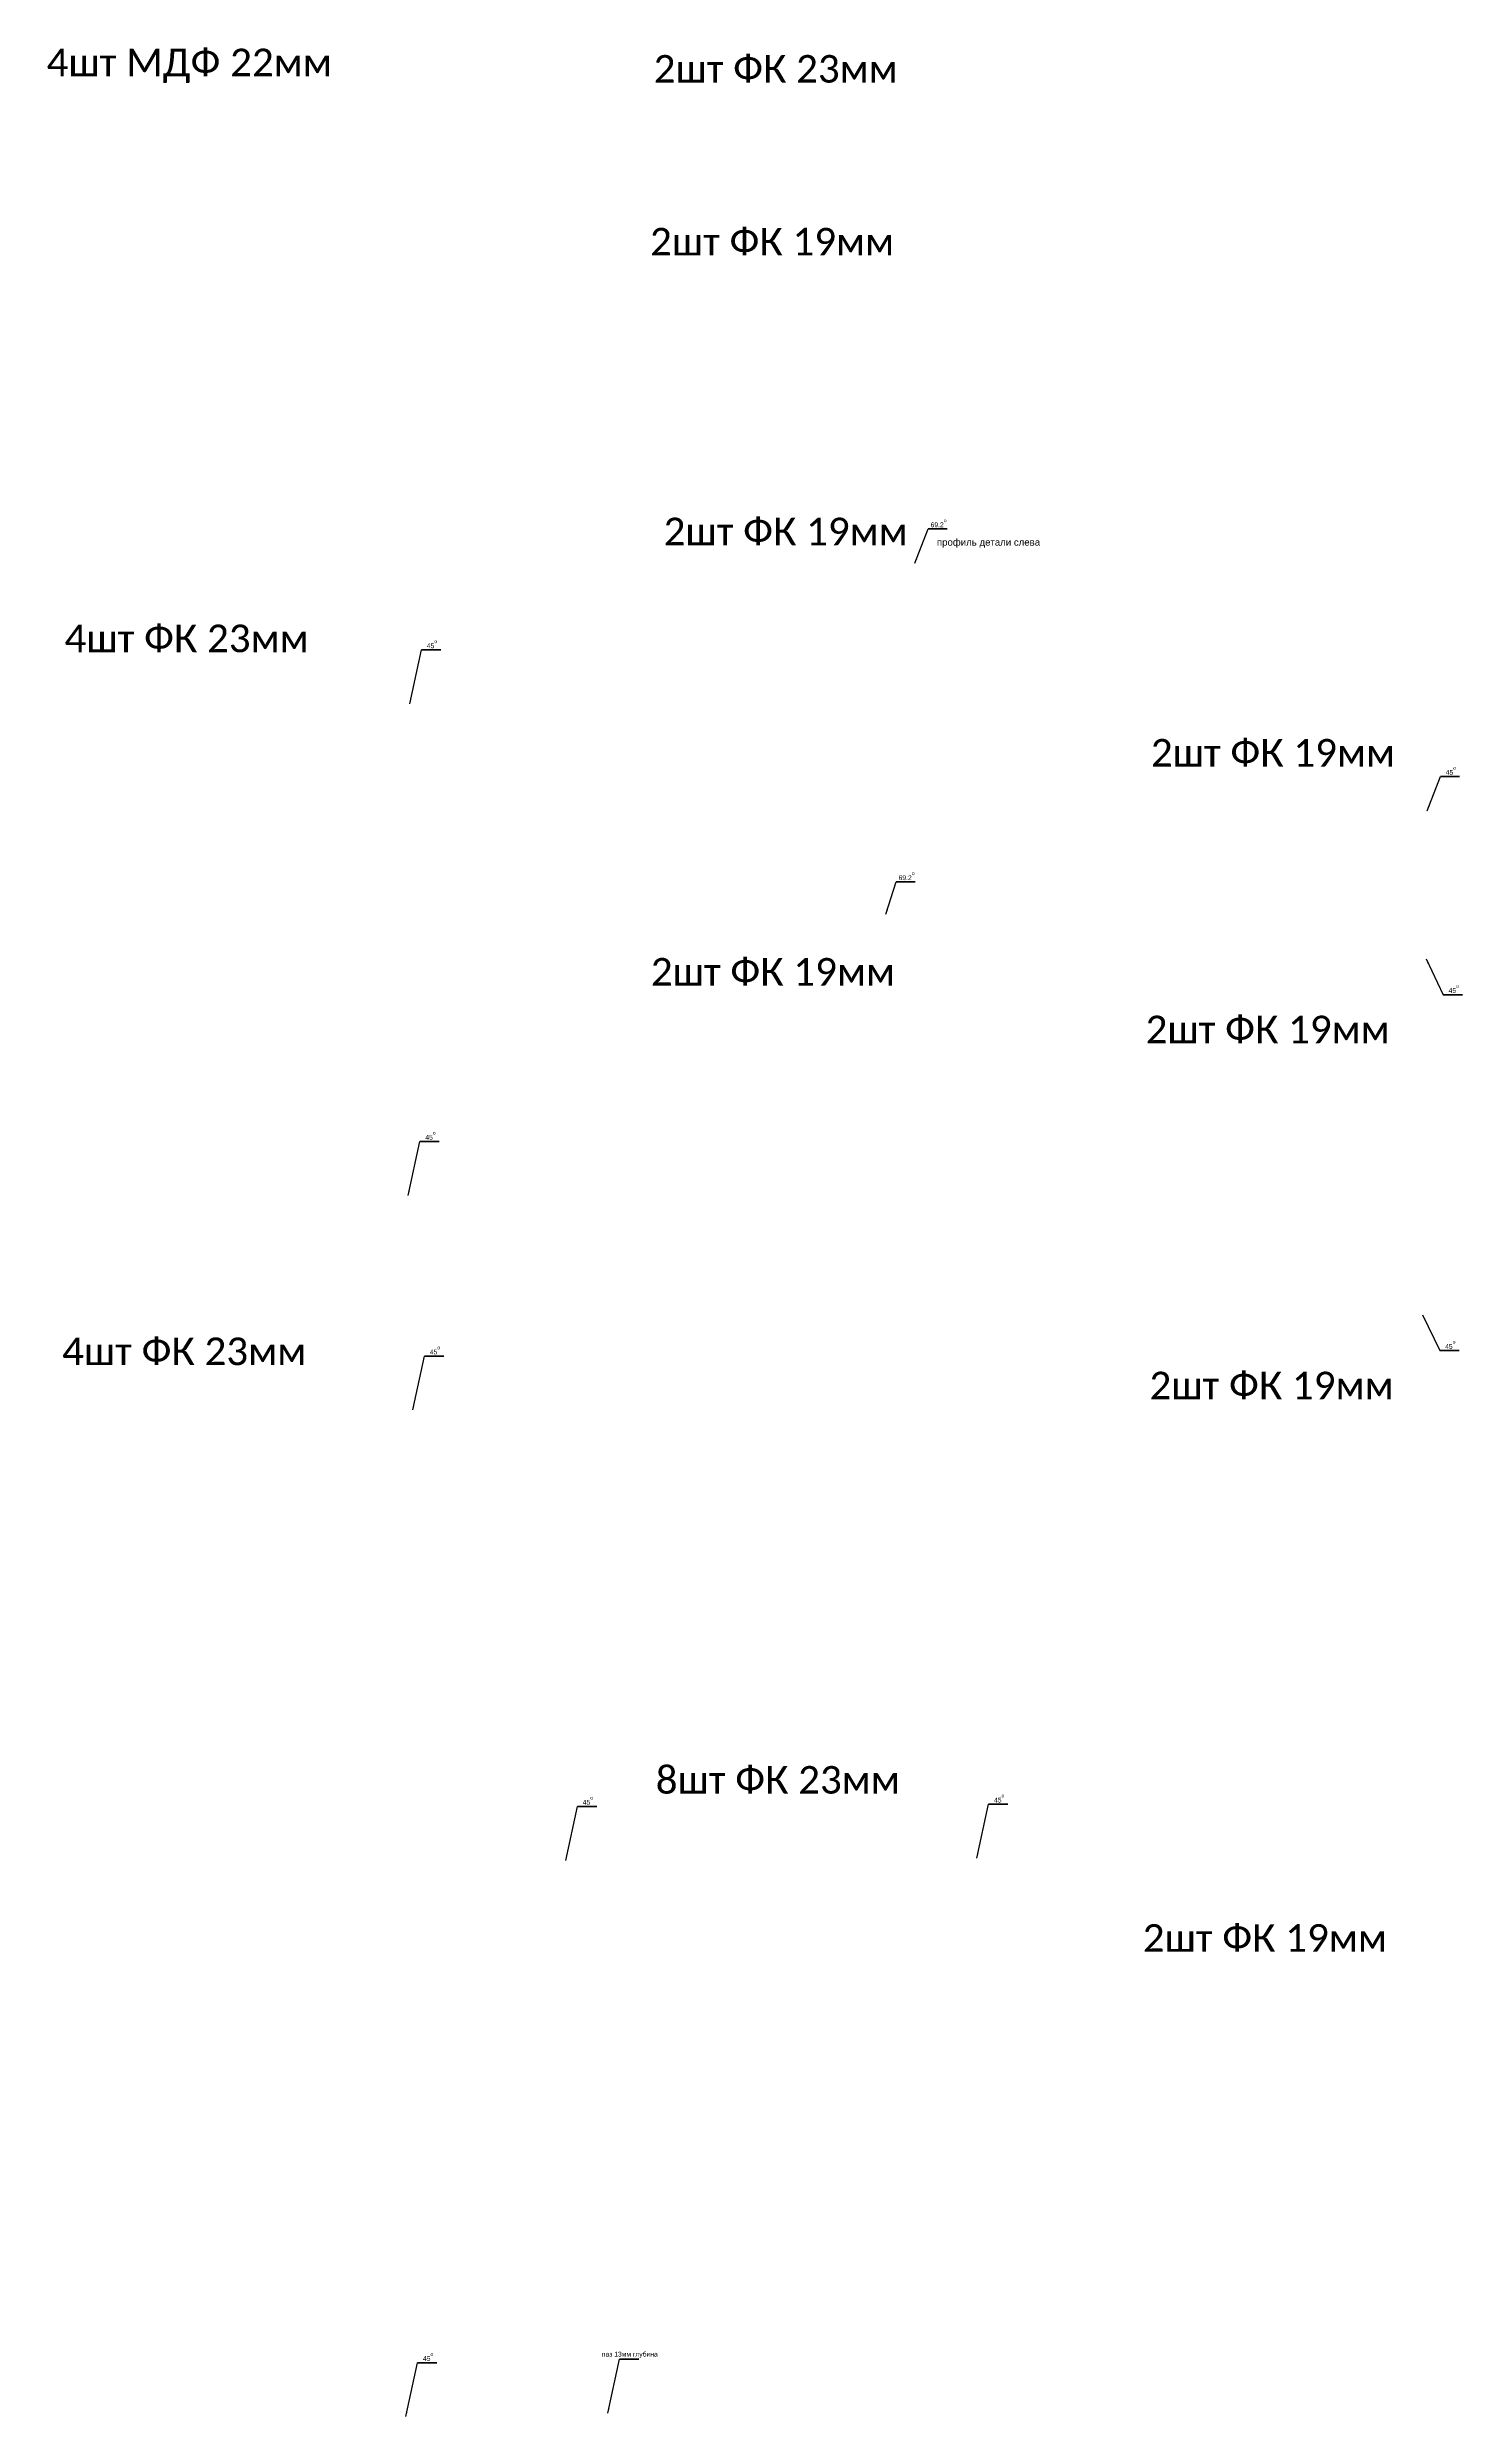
# Paper-space layout 'Layout1' of a CAD drawing. Header units: millimetres. Extents: x 76 to 2280, y 70 to 1790.
# Drawn here: x 1254 to 2280, y 70 to 1790 of the extents above; entities that cross this region are included whole.
import ezdxf

# ---------------------------------------------------------------- set-up
doc = ezdxf.new("R2010")
doc.units = ezdxf.units.MM
doc.layers.add('2', color=7, linetype='Continuous')
doc.styles.add('Arial', font='')
doc.styles.add('Calibri', font='')
doc.styles.get('Arial').set_extended_font_data('Arial')
doc.styles.get('Calibri').set_extended_font_data('Calibri')
doc.dimstyles.get("Standard").update_dxf_attribs({"dimtxt": 0.18, "dimasz": 0.18, "dimexe": 0.18, "dimexo": 0.0625, "dimgap": 0.09, "dimtad": 0, "dimtih": 1, "dimtoh": 1, "dimdec": 4, "dimzin": 0, "dimdsep": 46, "dimtxsty": 'Standard', "dimcen": 0.09, "dimadec": 0, "dimazin": 0, "dimtfac": 1, "dimtdec": 4, "dimtofl": 0, "dimtmove": 0, "dimatfit": 3, "dimfxl": 0, "dimtolj": 1, "dimtzin": 0, "dimarcsym": 0})

# ---------------------------------------------------------------- blocks, each defined once
blk = doc.blocks.new('GROUPED_GEOM9')
at = {"layer": '2', "color": 18, "lineweight": 35}
for p in [(1525.2, 1352.3), (1539.2, 1352.3)]:
    blk.add_line(p, (1525.2, 1352.3), dxfattribs=at)
at = {"layer": '2', "color": 18, "linetype": 'Continuous', "lineweight": 35, "insert": (1529, 1353.5), "char_height": 3.5, "attachment_point": 7, "line_spacing_factor": 1.047437, "style": 'Arial'}
blk.add_mtext('\\fArial|b0|i0;\\W1.0000;45{\\A1;\\H.75x;\\So^  ;}', dxfattribs=at)
blk = doc.blocks.new('GROUPED_GEOM13')
at = {"layer": '2', "color": 18, "lineweight": 35}
for p in [(2264.3, 1260.4), (2278.3, 1260.4)]:
    blk.add_line(p, (2264.3, 1260.4), dxfattribs=at)
at = {"layer": '2', "color": 18, "linetype": 'Continuous', "lineweight": 35, "insert": (2268.2, 1261.6), "char_height": 3.5, "attachment_point": 7, "line_spacing_factor": 1.047437, "style": 'Arial'}
blk.add_mtext('\\fArial|b0|i0;\\W1.0000;45{\\A1;\\H.75x;\\So^  ;}', dxfattribs=at)
blk = doc.blocks.new('GROUPED_GEOM14')
at = {"layer": '2', "color": 18, "lineweight": 35}
for p in [(2263.9, 843.8), (2277.9, 843.8)]:
    blk.add_line(p, (2263.9, 843.8), dxfattribs=at)
at = {"layer": '2', "color": 18, "linetype": 'Continuous', "lineweight": 35, "insert": (2267.8, 845), "char_height": 3.5, "attachment_point": 7, "line_spacing_factor": 1.047437, "style": 'Arial'}
blk.add_mtext('\\fArial|b0|i0;\\W1.0000;45{\\A1;\\H.75x;\\So^  ;}', dxfattribs=at)
blk = doc.blocks.new('GROUPED_GEOM15')
at = {"layer": '2', "color": 18, "lineweight": 35}
for p in [(1936.6, 514.6), (1950.6, 514.6)]:
    blk.add_line(p, (1936.6, 514.6), dxfattribs=at)
at = {"layer": '2', "color": 18, "linetype": 'Continuous', "lineweight": 35, "insert": (1940.5, 515.8), "char_height": 3.5, "attachment_point": 7, "line_spacing_factor": 1.047437, "style": 'Arial'}
blk.add_mtext('\\fArial|b0|i0;\\W1.0000;45{\\A1;\\H.75x;\\So^  ;}', dxfattribs=at)
blk = doc.blocks.new('GROUPED_GEOM16')
at = {"layer": '2', "color": 18, "lineweight": 35}
for p in [(1638.3, 513), (1652.3, 513)]:
    blk.add_line(p, (1638.3, 513), dxfattribs=at)
at = {"layer": '2', "color": 18, "linetype": 'Continuous', "lineweight": 35, "insert": (1642.1, 514.2), "char_height": 3.5, "attachment_point": 7, "line_spacing_factor": 1.047437, "style": 'Arial'}
blk.add_mtext('\\fArial|b0|i0;\\W1.0000;45{\\A1;\\H.75x;\\So^  ;}', dxfattribs=at)
blk = doc.blocks.new('GROUPED_GEOM17')
at = {"layer": '2', "color": 18, "lineweight": 35}
for p in [(1524, 995.6), (1538, 995.6)]:
    blk.add_line(p, (1524, 995.6), dxfattribs=at)
at = {"layer": '2', "color": 18, "linetype": 'Continuous', "lineweight": 35, "insert": (1527.9, 996.8), "char_height": 3.5, "attachment_point": 7, "line_spacing_factor": 1.047437, "style": 'Arial'}
blk.add_mtext('\\fArial|b0|i0;\\W1.0000;45{\\A1;\\H.75x;\\So^  ;}', dxfattribs=at)
blk = doc.blocks.new('GROUPED_GEOM18')
at = {"layer": '2', "color": 18, "lineweight": 35}
for p in [(1527.3, 839.8), (1541.3, 839.8)]:
    blk.add_line(p, (1527.3, 839.8), dxfattribs=at)
at = {"layer": '2', "color": 18, "linetype": 'Continuous', "lineweight": 35, "insert": (1531.2, 841), "char_height": 3.5, "attachment_point": 7, "line_spacing_factor": 1.047437, "style": 'Arial'}
blk.add_mtext('\\fArial|b0|i0;\\W1.0000;45{\\A1;\\H.75x;\\So^  ;}', dxfattribs=at)
blk = doc.blocks.new('GROUPED_GEOM19')
at = {"layer": '2', "color": 18, "lineweight": 35}
for p in [(1522.3, 109.3), (1536.3, 109.3)]:
    blk.add_line(p, (1522.3, 109.3), dxfattribs=at)
at = {"layer": '2', "color": 18, "linetype": 'Continuous', "lineweight": 35, "insert": (1526.2, 110.5), "char_height": 3.5, "attachment_point": 7, "line_spacing_factor": 1.047437, "style": 'Arial'}
blk.add_mtext('\\fArial|b0|i0;\\W1.0000;45{\\A1;\\H.75x;\\So^  ;}', dxfattribs=at)
blk = doc.blocks.new('GROUPED_GEOM20')
at = {"layer": '2', "color": 18, "lineweight": 35}
for p in [(2266.4, 1102.1), (2280.4, 1102.1)]:
    blk.add_line(p, (2266.4, 1102.1), dxfattribs=at)
at = {"layer": '2', "color": 18, "linetype": 'Continuous', "lineweight": 35, "insert": (2270.3, 1103.3), "char_height": 3.5, "attachment_point": 7, "line_spacing_factor": 1.047437, "style": 'Arial'}
blk.add_mtext('\\fArial|b0|i0;\\W1.0000;45{\\A1;\\H.75x;\\So^  ;}', dxfattribs=at)
blk = doc.blocks.new('GROUPED_GEOM25')
at = {"layer": '2', "color": 18, "lineweight": 35}
for p in [(1668.8, 111.8), (1682.8, 111.8)]:
    blk.add_line(p, (1668.8, 111.8), dxfattribs=at)
at = {"layer": '2', "color": 18, "linetype": 'Continuous', "lineweight": 35, "insert": (1656, 112.7), "char_height": 3.5, "attachment_point": 7, "line_spacing_factor": 1.047437, "style": 'Arial'}
blk.add_mtext('\\fArial|b0|i0;\\W1.0000;паз 13мм глубина', dxfattribs=at)
blk = doc.blocks.new('GROUPED_GEOM29')
at = {"layer": '2', "color": 18, "lineweight": 35}
for p in [(1892.6, 1440.1), (1906.6, 1440.1)]:
    blk.add_line(p, (1892.6, 1440.1), dxfattribs=at)
at = {"layer": '2', "color": 18, "linetype": 'Continuous', "lineweight": 35, "insert": (1894.5, 1441.3), "char_height": 3.5, "attachment_point": 7, "line_spacing_factor": 1.047437, "style": 'Arial'}
blk.add_mtext('\\fArial|b0|i0;\\W1.0000;69.2{\\A1;\\H.75x;\\So^  ;}', dxfattribs=at)
blk = doc.blocks.new('GROUPED_GEOM30')
at = {"layer": '2', "color": 18, "lineweight": 35}
for p in [(1869.4, 1184), (1883.4, 1184)]:
    blk.add_line(p, (1869.4, 1184), dxfattribs=at)
at = {"layer": '2', "color": 18, "linetype": 'Continuous', "lineweight": 35, "insert": (1871.3, 1185.2), "char_height": 3.5, "attachment_point": 7, "line_spacing_factor": 1.047437, "style": 'Arial'}
blk.add_mtext('\\fArial|b0|i0;\\W1.0000;69.2{\\A1;\\H.75x;\\So^  ;}', dxfattribs=at)

psp = doc.layouts.get("Layout1")

# ---------------------------------------------------------------- block references
at = {"layer": '2', "color": 18, "linetype": 'Continuous', "lineweight": 35}
for name in ['GROUPED_GEOM29', 'GROUPED_GEOM9', 'GROUPED_GEOM13', 'GROUPED_GEOM30', 'GROUPED_GEOM20', 'GROUPED_GEOM17', 'GROUPED_GEOM18', 'GROUPED_GEOM14', 'GROUPED_GEOM16', 'GROUPED_GEOM15', 'GROUPED_GEOM19', 'GROUPED_GEOM25']:
    psp.add_blockref(name, (0, 0), dxfattribs=at)

# ---------------------------------------------------------------- texts
at = {"layer": '2', "color": 18, "linetype": 'Continuous', "lineweight": 13, "char_height": 20, "attachment_point": 7, "line_spacing_factor": 1.399613, "style": 'Calibri'}
for s, insert in [('\\fCalibri|b0|i0;\\W1.0000;4шт МДФ 22мм', (1253.19, 1763.8)), ('\\fCalibri|b0|i0;\\W1.0000;2шт ФК 23мм', (1693.59, 1763.8)), ('\\fCalibri|b0|i0;\\W1.0000;2шт ФК 19мм', (1690.95, 1638.56)), ('\\fCalibri|b0|i0;\\W1.0000;2шт ФК 19мм', (1700.83, 1428.26)), ('\\fCalibri|b0|i0;\\W1.0000;4шт ФК 23мм', (1266.19, 1350.45)), ('\\fCalibri|b0|i0;\\W1.0000;2шт ФК 19мм', (2054.32, 1267.66)), ('\\fCalibri|b0|i0;\\W1.0000;2шт ФК 19мм', (1691.55, 1108.71)), ('\\fCalibri|b0|i0;\\W1.0000;2шт ФК 19мм', (2050.51, 1066.87)), ('\\fCalibri|b0|i0;\\W1.0000;4шт ФК 23мм', (1264.41, 833.07)), ('\\fCalibri|b0|i0;\\W1.0000;2шт ФК 19мм', (2053.31, 808.47)), ('\\fCalibri|b0|i0;\\W1.0000;8шт ФК 23мм', (1695.09, 522.07)), ('\\fCalibri|b0|i0;\\W1.0000;2шт ФК 19мм', (2048.43, 407.52))]:
    psp.add_mtext(s, dxfattribs=dict(at, insert=insert))
at = {"layer": '2', "color": 1, "linetype": 'Continuous', "lineweight": 13, "insert": (1899.08, 1426.48), "char_height": 5, "attachment_point": 7, "line_spacing_factor": 1.047437, "style": 'Arial'}
psp.add_mtext('\\fArial|b0|i0;\\W1.0000;профиль детали слева', dxfattribs=at)

# ---------------------------------------------------------------- leaders
at = {"layer": '2', "color": 18, "linetype": 'Continuous', "lineweight": 35}
for points in [[(1883.07, 1415.29), (1892.63, 1440.1)], [(1516.64, 1313.2), (1525.17, 1352.33)], [(2254.77, 1235.61), (2264.32, 1260.42)], [(1861.98, 1160.49), (1869.42, 1184.04)], [(2253.97, 1128.02), (2266.45, 1102.11)], [(1515.45, 956.46), (1523.98, 995.59)], [(2251.47, 869.72), (2263.95, 843.81)], [(1518.74, 800.71), (1527.28, 839.84)], [(1629.73, 473.86), (1638.27, 512.99)], [(1928.04, 475.51), (1936.58, 514.64)], [(1513.74, 70.17), (1522.28, 109.31)], [(1660.31, 72.7), (1668.85, 111.83)]]:
    psp.add_leader(points, dimstyle='Standard', override={"dimasz": 3.5}, dxfattribs=at)

doc.saveas('drawing.dxf')
